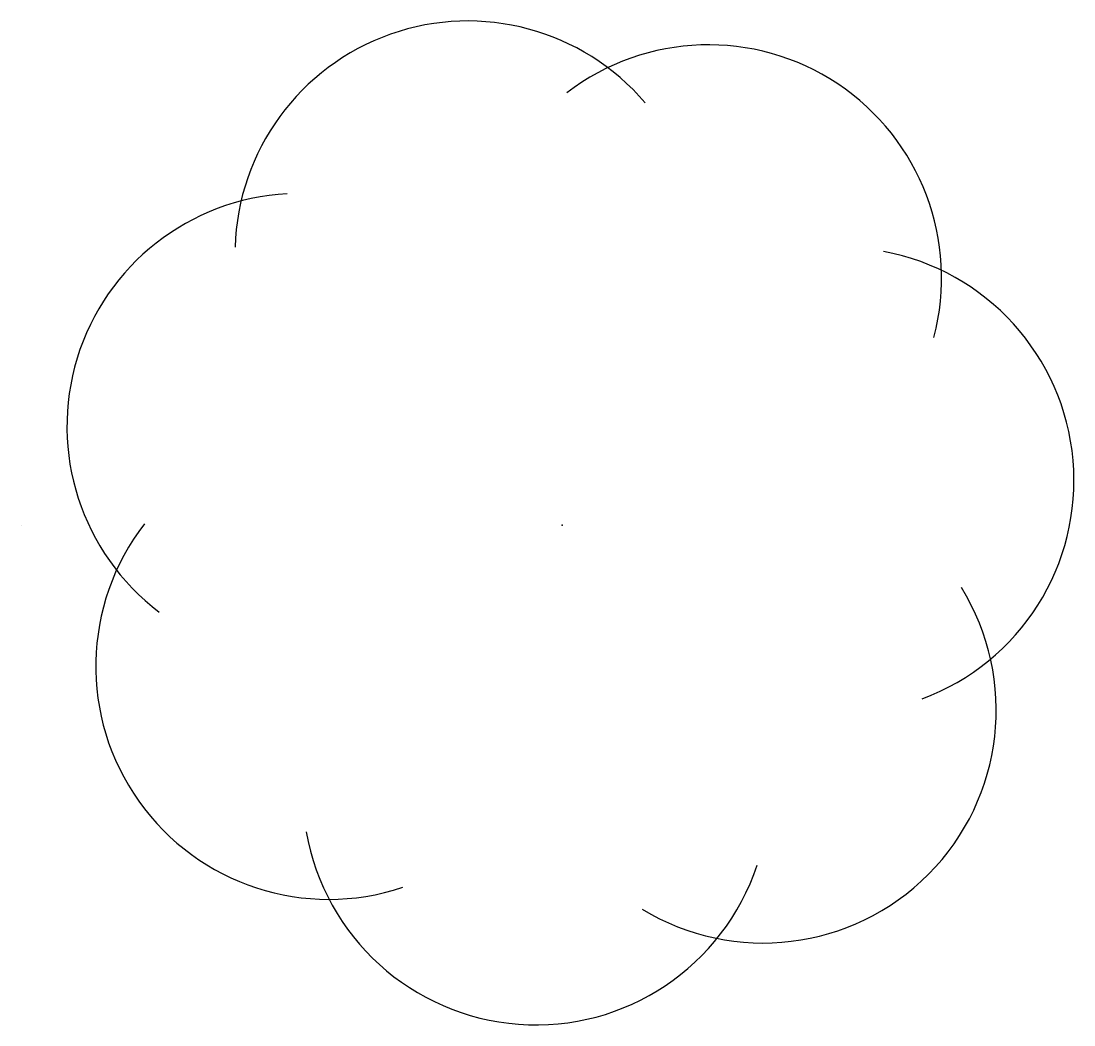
# Model space of a CAD drawing. Extents: x 340088 to 341255, y 71108 to 72221.
import ezdxf

# ---------------------------------------------------------------- set-up
doc = ezdxf.new("R2010")
doc.units = 0
doc.header["$MEASUREMENT"] = 0
doc.layers.get('0').update_dxf_attribs({"linetype": 'CONTINUOUS'})
doc.layers.add('ORIGIN', color=7, linetype='CONTINUOUS')

msp = doc.modelspace()

# ---------------------------------------------------------------- linework, layer by layer
at = {"color": 7, "linetype": 'CONTINUOUS'}
for centre, start, end in [((340583.2, 71962.7), 40.4816, 178.3426), ((340849.9, 71936.3), 345.1926, 127.4623), ((340397, 71771.5), 93.1406, 232.8282), ((340996.6, 71711.6), 290.4101, 79.5055), ((340429, 71505.5), 142.2303, 288.492), ((340910.5, 71457.1), 238.6541, 31.6975), ((340658.5, 71366.3), 189.8461, 341.6718)]:
    msp.add_arc(centre, 258.3, start, end, dxfattribs=at)
at = {"layer": 'ORIGIN', "color": 170, "linetype": 'CONTINUOUS'}
msp.add_line((340087.8, 71662.1), (340087.8, 71662.1), dxfattribs=at)
msp.add_point((340687.8, 71662.1), dxfattribs=at)
msp.add_point((340687.8, 71662.1), dxfattribs=at)
msp.add_point((340687.8, 71662.1), dxfattribs=at)
msp.add_point((340687.8, 71662.1), dxfattribs=at)

doc.saveas('drawing.dxf')
